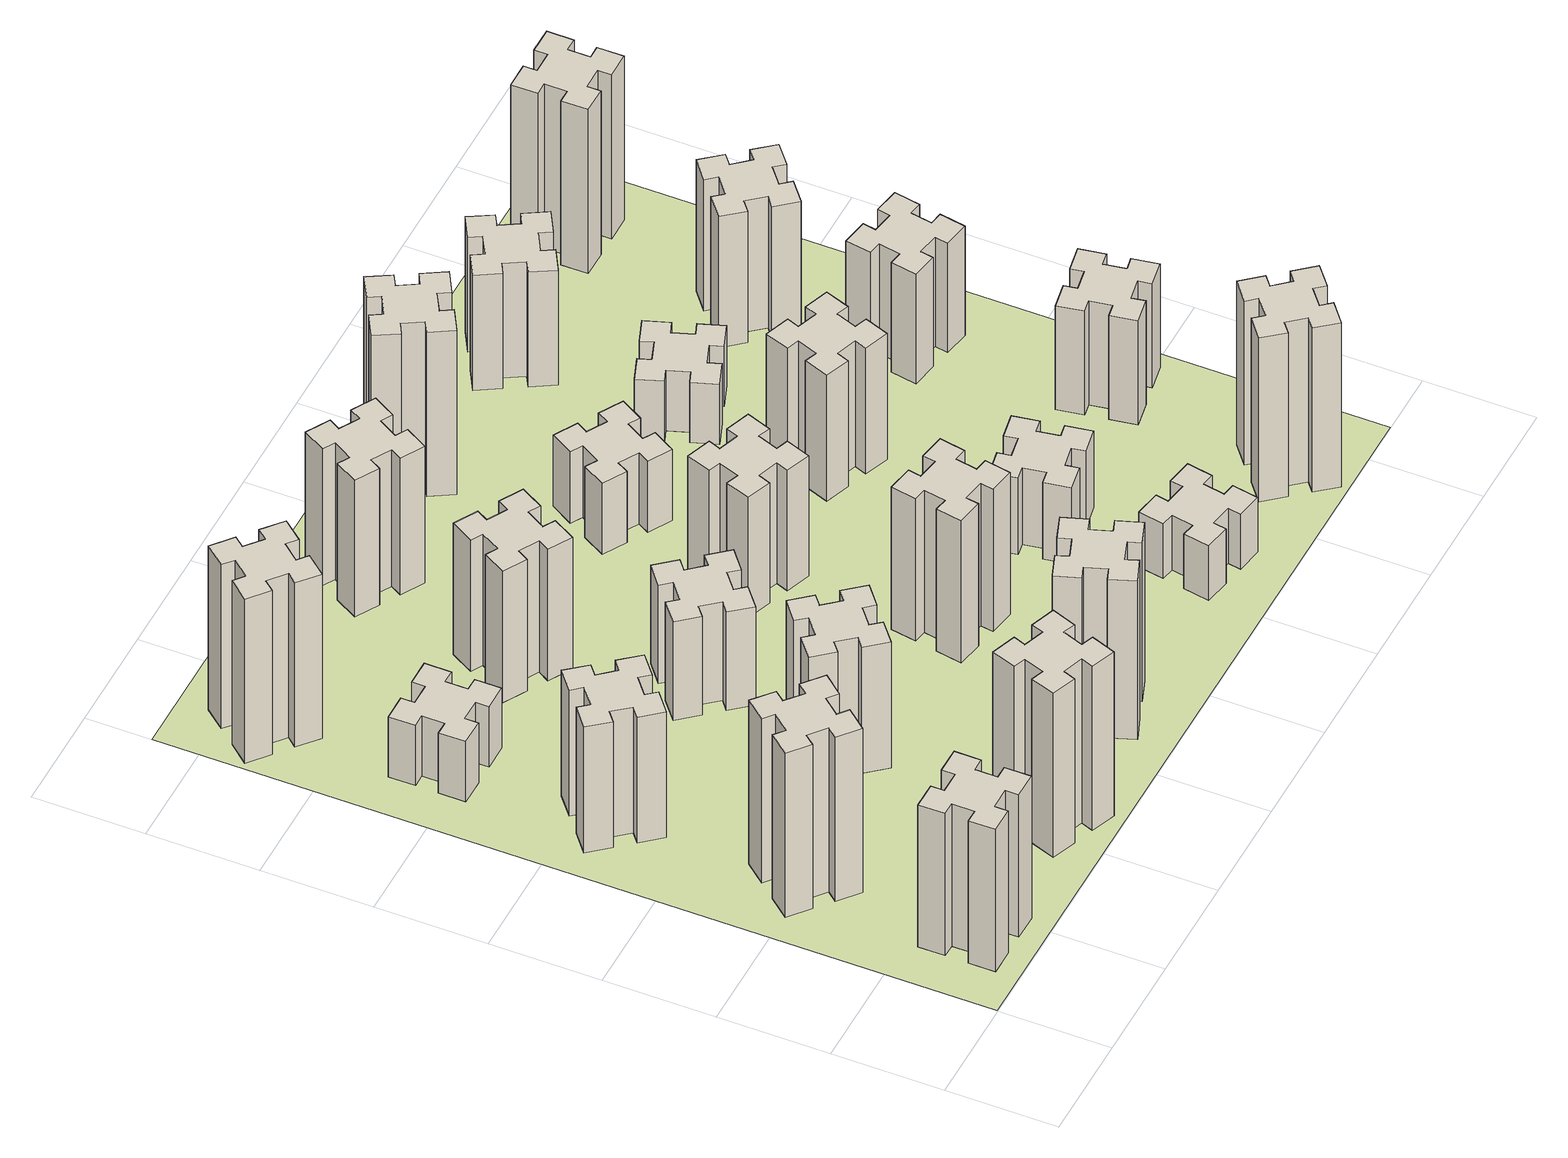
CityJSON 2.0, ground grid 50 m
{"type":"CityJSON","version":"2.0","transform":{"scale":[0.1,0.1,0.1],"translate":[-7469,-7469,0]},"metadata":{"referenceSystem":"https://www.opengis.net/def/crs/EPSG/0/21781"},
"CityObjects":{
"building1":{"type":"Building","attributes":{"class":"1000","function":"1000","usage":"1000","yearOfConstruction":2016,"roofType":"1000","measuredHeight":78,"storeysAboveGround":30,"storeysBelowGround":0},"geometry":[{"type":"Solid","lod":"1","boundaries":[[[[0,1,2,3,4,5,6,7,8,9,10,11,12,13,14,15,16,17,18,19]],[[17,16,20,21]],[[16,15,22,20]],[[15,14,23,22]],[[14,13,24,23]],[[13,12,25,24]],[[12,11,26,25]],[[11,10,27,26]],[[10,9,28,27]],[[9,8,29,28]],[[8,7,30,29]],[[7,6,31,30]],[[6,5,32,31]],[[5,4,33,32]],[[4,3,34,33]],[[3,2,35,34]],[[2,1,36,35]],[[1,0,37,36]],[[0,19,38,37]],[[19,18,39,38]],[[18,17,21,39]],[[24,25,26,27,28,29,30,31,32,33,34,35,36,37,38,39,21,20,22,23]]]]}]},
"building2":{"type":"Building","attributes":{"class":"1000","function":"1000","usage":"1000","yearOfConstruction":2016,"roofType":"1000","measuredHeight":90,"storeysAboveGround":30,"storeysBelowGround":0},"geometry":[{"type":"Solid","lod":"1","boundaries":[[[[40,41,42,43,44,45,46,47,48,49,50,51,52,53,54,55,56,57,58,59]],[[57,56,60,61]],[[56,55,62,60]],[[55,54,63,62]],[[54,53,64,63]],[[53,52,65,64]],[[52,51,66,65]],[[51,50,67,66]],[[50,49,68,67]],[[49,48,69,68]],[[48,47,70,69]],[[47,46,71,70]],[[46,45,72,71]],[[45,44,73,72]],[[44,43,74,73]],[[43,42,75,74]],[[42,41,76,75]],[[41,40,77,76]],[[40,59,78,77]],[[59,58,79,78]],[[58,57,61,79]],[[64,65,66,67,68,69,70,71,72,73,74,75,76,77,78,79,61,60,62,63]]]]}]},
"building3":{"type":"Building","attributes":{"class":"1000","function":"1000","usage":"1000","yearOfConstruction":2016,"roofType":"1000","measuredHeight":69,"storeysAboveGround":30,"storeysBelowGround":0},"geometry":[{"type":"Solid","lod":"1","boundaries":[[[[80,81,82,83,84,85,86,87,88,89,90,91,92,93,94,95,96,97,98,99]],[[97,96,100,101]],[[96,95,102,100]],[[95,94,103,102]],[[94,93,104,103]],[[93,92,105,104]],[[92,91,106,105]],[[91,90,107,106]],[[90,89,108,107]],[[89,88,109,108]],[[88,87,110,109]],[[87,86,111,110]],[[86,85,112,111]],[[85,84,113,112]],[[84,83,114,113]],[[83,82,115,114]],[[82,81,116,115]],[[81,80,117,116]],[[80,99,118,117]],[[99,98,119,118]],[[98,97,101,119]],[[104,105,106,107,108,109,110,111,112,113,114,115,116,117,118,119,101,100,102,103]]]]}]},
"building4":{"type":"Building","attributes":{"class":"1000","function":"1000","usage":"1000","yearOfConstruction":2016,"roofType":"1000","measuredHeight":33,"storeysAboveGround":30,"storeysBelowGround":0},"geometry":[{"type":"Solid","lod":"1","boundaries":[[[[120,121,122,123,124,125,126,127,128,129,130,131,132,133,134,135,136,137,138,139]],[[137,136,140,141]],[[136,135,142,140]],[[135,134,143,142]],[[134,133,144,143]],[[133,132,145,144]],[[132,131,146,145]],[[131,130,147,146]],[[130,129,148,147]],[[129,128,149,148]],[[128,127,150,149]],[[127,126,151,150]],[[126,125,152,151]],[[125,124,153,152]],[[124,123,154,153]],[[123,122,155,154]],[[122,121,156,155]],[[121,120,157,156]],[[120,139,158,157]],[[139,138,159,158]],[[138,137,141,159]],[[144,145,146,147,148,149,150,151,152,153,154,155,156,157,158,159,141,140,142,143]]]]}]},
"building5":{"type":"Building","attributes":{"class":"1000","function":"1000","usage":"1000","yearOfConstruction":2016,"roofType":"1000","measuredHeight":90,"storeysAboveGround":30,"storeysBelowGround":0},"geometry":[{"type":"Solid","lod":"1","boundaries":[[[[160,161,162,163,164,165,166,167,168,169,170,171,172,173,174,175,176,177,178,179]],[[177,176,180,181]],[[176,175,182,180]],[[175,174,183,182]],[[174,173,184,183]],[[173,172,185,184]],[[172,171,186,185]],[[171,170,187,186]],[[170,169,188,187]],[[169,168,189,188]],[[168,167,190,189]],[[167,166,191,190]],[[166,165,192,191]],[[165,164,193,192]],[[164,163,194,193]],[[163,162,195,194]],[[162,161,196,195]],[[161,160,197,196]],[[160,179,198,197]],[[179,178,199,198]],[[178,177,181,199]],[[184,185,186,187,188,189,190,191,192,193,194,195,196,197,198,199,181,180,182,183]]]]}]},
"building6":{"type":"Building","attributes":{"class":"1000","function":"1000","usage":"1000","yearOfConstruction":2016,"roofType":"1000","measuredHeight":90,"storeysAboveGround":30,"storeysBelowGround":0},"geometry":[{"type":"Solid","lod":"1","boundaries":[[[[200,201,202,203,204,205,206,207,208,209,210,211,212,213,214,215,216,217,218,219]],[[217,216,220,221]],[[216,215,222,220]],[[215,214,223,222]],[[214,213,224,223]],[[213,212,225,224]],[[212,211,226,225]],[[211,210,227,226]],[[210,209,228,227]],[[209,208,229,228]],[[208,207,230,229]],[[207,206,231,230]],[[206,205,232,231]],[[205,204,233,232]],[[204,203,234,233]],[[203,202,235,234]],[[202,201,236,235]],[[201,200,237,236]],[[200,219,238,237]],[[219,218,239,238]],[[218,217,221,239]],[[224,225,226,227,228,229,230,231,232,233,234,235,236,237,238,239,221,220,222,223]]]]}]},
"building7":{"type":"Building","attributes":{"class":"1000","function":"1000","usage":"1000","yearOfConstruction":2016,"roofType":"1000","measuredHeight":69,"storeysAboveGround":30,"storeysBelowGround":0},"geometry":[{"type":"Solid","lod":"1","boundaries":[[[[240,241,242,243,244,245,246,247,248,249,250,251,252,253,254,255,256,257,258,259]],[[257,256,260,261]],[[256,255,262,260]],[[255,254,263,262]],[[254,253,264,263]],[[253,252,265,264]],[[252,251,266,265]],[[251,250,267,266]],[[250,249,268,267]],[[249,248,269,268]],[[248,247,270,269]],[[247,246,271,270]],[[246,245,272,271]],[[245,244,273,272]],[[244,243,274,273]],[[243,242,275,274]],[[242,241,276,275]],[[241,240,277,276]],[[240,259,278,277]],[[259,258,279,278]],[[258,257,261,279]],[[264,265,266,267,268,269,270,271,272,273,274,275,276,277,278,279,261,260,262,263]]]]}]},
"building8":{"type":"Building","attributes":{"class":"1000","function":"1000","usage":"1000","yearOfConstruction":2016,"roofType":"1000","measuredHeight":54,"storeysAboveGround":30,"storeysBelowGround":0},"geometry":[{"type":"Solid","lod":"1","boundaries":[[[[280,281,282,283,284,285,286,287,288,289,290,291,292,293,294,295,296,297,298,299]],[[297,296,300,301]],[[296,295,302,300]],[[295,294,303,302]],[[294,293,304,303]],[[293,292,305,304]],[[292,291,306,305]],[[291,290,307,306]],[[290,289,308,307]],[[289,288,309,308]],[[288,287,310,309]],[[287,286,311,310]],[[286,285,312,311]],[[285,284,313,312]],[[284,283,314,313]],[[283,282,315,314]],[[282,281,316,315]],[[281,280,317,316]],[[280,299,318,317]],[[299,298,319,318]],[[298,297,301,319]],[[304,305,306,307,308,309,310,311,312,313,314,315,316,317,318,319,301,300,302,303]]]]}]},
"building9":{"type":"Building","attributes":{"class":"1000","function":"1000","usage":"1000","yearOfConstruction":2016,"roofType":"1000","measuredHeight":72,"storeysAboveGround":30,"storeysBelowGround":0},"geometry":[{"type":"Solid","lod":"1","boundaries":[[[[320,321,322,323,324,325,326,327,328,329,330,331,332,333,334,335,336,337,338,339]],[[337,336,340,341]],[[336,335,342,340]],[[335,334,343,342]],[[334,333,344,343]],[[333,332,345,344]],[[332,331,346,345]],[[331,330,347,346]],[[330,329,348,347]],[[329,328,349,348]],[[328,327,350,349]],[[327,326,351,350]],[[326,325,352,351]],[[325,324,353,352]],[[324,323,354,353]],[[323,322,355,354]],[[322,321,356,355]],[[321,320,357,356]],[[320,339,358,357]],[[339,338,359,358]],[[338,337,341,359]],[[344,345,346,347,348,349,350,351,352,353,354,355,356,357,358,359,341,340,342,343]]]]}]},
"building10":{"type":"Building","attributes":{"class":"1000","function":"1000","usage":"1000","yearOfConstruction":2016,"roofType":"1000","measuredHeight":87,"storeysAboveGround":30,"storeysBelowGround":0},"geometry":[{"type":"Solid","lod":"1","boundaries":[[[[360,361,362,363,364,365,366,367,368,369,370,371,372,373,374,375,376,377,378,379]],[[377,376,380,381]],[[376,375,382,380]],[[375,374,383,382]],[[374,373,384,383]],[[373,372,385,384]],[[372,371,386,385]],[[371,370,387,386]],[[370,369,388,387]],[[369,368,389,388]],[[368,367,390,389]],[[367,366,391,390]],[[366,365,392,391]],[[365,364,393,392]],[[364,363,394,393]],[[363,362,395,394]],[[362,361,396,395]],[[361,360,397,396]],[[360,379,398,397]],[[379,378,399,398]],[[378,377,381,399]],[[384,385,386,387,388,389,390,391,392,393,394,395,396,397,398,399,381,380,382,383]]]]}]},
"building11":{"type":"Building","attributes":{"class":"1000","function":"1000","usage":"1000","yearOfConstruction":2016,"roofType":"1000","measuredHeight":75,"storeysAboveGround":30,"storeysBelowGround":0},"geometry":[{"type":"Solid","lod":"1","boundaries":[[[[400,401,402,403,404,405,406,407,408,409,410,411,412,413,414,415,416,417,418,419]],[[417,416,420,421]],[[416,415,422,420]],[[415,414,423,422]],[[414,413,424,423]],[[413,412,425,424]],[[412,411,426,425]],[[411,410,427,426]],[[410,409,428,427]],[[409,408,429,428]],[[408,407,430,429]],[[407,406,431,430]],[[406,405,432,431]],[[405,404,433,432]],[[404,403,434,433]],[[403,402,435,434]],[[402,401,436,435]],[[401,400,437,436]],[[400,419,438,437]],[[419,418,439,438]],[[418,417,421,439]],[[424,425,426,427,428,429,430,431,432,433,434,435,436,437,438,439,421,420,422,423]]]]}]},
"building12":{"type":"Building","attributes":{"class":"1000","function":"1000","usage":"1000","yearOfConstruction":2016,"roofType":"1000","measuredHeight":78,"storeysAboveGround":30,"storeysBelowGround":0},"geometry":[{"type":"Solid","lod":"1","boundaries":[[[[440,441,442,443,444,445,446,447,448,449,450,451,452,453,454,455,456,457,458,459]],[[457,456,460,461]],[[456,455,462,460]],[[455,454,463,462]],[[454,453,464,463]],[[453,452,465,464]],[[452,451,466,465]],[[451,450,467,466]],[[450,449,468,467]],[[449,448,469,468]],[[448,447,470,469]],[[447,446,471,470]],[[446,445,472,471]],[[445,444,473,472]],[[444,443,474,473]],[[443,442,475,474]],[[442,441,476,475]],[[441,440,477,476]],[[440,459,478,477]],[[459,458,479,478]],[[458,457,461,479]],[[464,465,466,467,468,469,470,471,472,473,474,475,476,477,478,479,461,460,462,463]]]]}]},
"building13":{"type":"Building","attributes":{"class":"1000","function":"1000","usage":"1000","yearOfConstruction":2016,"roofType":"1000","measuredHeight":66,"storeysAboveGround":30,"storeysBelowGround":0},"geometry":[{"type":"Solid","lod":"1","boundaries":[[[[480,481,482,483,484,485,486,487,488,489,490,491,492,493,494,495,496,497,498,499]],[[497,496,500,501]],[[496,495,502,500]],[[495,494,503,502]],[[494,493,504,503]],[[493,492,505,504]],[[492,491,506,505]],[[491,490,507,506]],[[490,489,508,507]],[[489,488,509,508]],[[488,487,510,509]],[[487,486,511,510]],[[486,485,512,511]],[[485,484,513,512]],[[484,483,514,513]],[[483,482,515,514]],[[482,481,516,515]],[[481,480,517,516]],[[480,499,518,517]],[[499,498,519,518]],[[498,497,501,519]],[[504,505,506,507,508,509,510,511,512,513,514,515,516,517,518,519,501,500,502,503]]]]}]},
"building14":{"type":"Building","attributes":{"class":"1000","function":"1000","usage":"1000","yearOfConstruction":2016,"roofType":"1000","measuredHeight":39,"storeysAboveGround":30,"storeysBelowGround":0},"geometry":[{"type":"Solid","lod":"1","boundaries":[[[[520,521,522,523,524,525,526,527,528,529,530,531,532,533,534,535,536,537,538,539]],[[537,536,540,541]],[[536,535,542,540]],[[535,534,543,542]],[[534,533,544,543]],[[533,532,545,544]],[[532,531,546,545]],[[531,530,547,546]],[[530,529,548,547]],[[529,528,549,548]],[[528,527,550,549]],[[527,526,551,550]],[[526,525,552,551]],[[525,524,553,552]],[[524,523,554,553]],[[523,522,555,554]],[[522,521,556,555]],[[521,520,557,556]],[[520,539,558,557]],[[539,538,559,558]],[[538,537,541,559]],[[544,545,546,547,548,549,550,551,552,553,554,555,556,557,558,559,541,540,542,543]]]]}]},
"building15":{"type":"Building","attributes":{"class":"1000","function":"1000","usage":"1000","yearOfConstruction":2016,"roofType":"1000","measuredHeight":30,"storeysAboveGround":30,"storeysBelowGround":0},"geometry":[{"type":"Solid","lod":"1","boundaries":[[[[560,561,562,563,564,565,566,567,568,569,570,571,572,573,574,575,576,577,578,579]],[[577,576,580,581]],[[576,575,582,580]],[[575,574,583,582]],[[574,573,584,583]],[[573,572,585,584]],[[572,571,586,585]],[[571,570,587,586]],[[570,569,588,587]],[[569,568,589,588]],[[568,567,590,589]],[[567,566,591,590]],[[566,565,592,591]],[[565,564,593,592]],[[564,563,594,593]],[[563,562,595,594]],[[562,561,596,595]],[[561,560,597,596]],[[560,579,598,597]],[[579,578,599,598]],[[578,577,581,599]],[[584,585,586,587,588,589,590,591,592,593,594,595,596,597,598,599,581,580,582,583]]]]}]},
"building16":{"type":"Building","attributes":{"class":"1000","function":"1000","usage":"1000","yearOfConstruction":2016,"roofType":"1000","measuredHeight":90,"storeysAboveGround":30,"storeysBelowGround":0},"geometry":[{"type":"Solid","lod":"1","boundaries":[[[[600,601,602,603,604,605,606,607,608,609,610,611,612,613,614,615,616,617,618,619]],[[617,616,620,621]],[[616,615,622,620]],[[615,614,623,622]],[[614,613,624,623]],[[613,612,625,624]],[[612,611,626,625]],[[611,610,627,626]],[[610,609,628,627]],[[609,608,629,628]],[[608,607,630,629]],[[607,606,631,630]],[[606,605,632,631]],[[605,604,633,632]],[[604,603,634,633]],[[603,602,635,634]],[[602,601,636,635]],[[601,600,637,636]],[[600,619,638,637]],[[619,618,639,638]],[[618,617,621,639]],[[624,625,626,627,628,629,630,631,632,633,634,635,636,637,638,639,621,620,622,623]]]]}]},
"building17":{"type":"Building","attributes":{"class":"1000","function":"1000","usage":"1000","yearOfConstruction":2016,"roofType":"1000","measuredHeight":42,"storeysAboveGround":30,"storeysBelowGround":0},"geometry":[{"type":"Solid","lod":"1","boundaries":[[[[640,641,642,643,644,645,646,647,648,649,650,651,652,653,654,655,656,657,658,659]],[[657,656,660,661]],[[656,655,662,660]],[[655,654,663,662]],[[654,653,664,663]],[[653,652,665,664]],[[652,651,666,665]],[[651,650,667,666]],[[650,649,668,667]],[[649,648,669,668]],[[648,647,670,669]],[[647,646,671,670]],[[646,645,672,671]],[[645,644,673,672]],[[644,643,674,673]],[[643,642,675,674]],[[642,641,676,675]],[[641,640,677,676]],[[640,659,678,677]],[[659,658,679,678]],[[658,657,661,679]],[[664,665,666,667,668,669,670,671,672,673,674,675,676,677,678,679,661,660,662,663]]]]}]},
"building18":{"type":"Building","attributes":{"class":"1000","function":"1000","usage":"1000","yearOfConstruction":2016,"roofType":"1000","measuredHeight":69,"storeysAboveGround":30,"storeysBelowGround":0},"geometry":[{"type":"Solid","lod":"1","boundaries":[[[[680,681,682,683,684,685,686,687,688,689,690,691,692,693,694,695,696,697,698,699]],[[697,696,700,701]],[[696,695,702,700]],[[695,694,703,702]],[[694,693,704,703]],[[693,692,705,704]],[[692,691,706,705]],[[691,690,707,706]],[[690,689,708,707]],[[689,688,709,708]],[[688,687,710,709]],[[687,686,711,710]],[[686,685,712,711]],[[685,684,713,712]],[[684,683,714,713]],[[683,682,715,714]],[[682,681,716,715]],[[681,680,717,716]],[[680,699,718,717]],[[699,698,719,718]],[[698,697,701,719]],[[704,705,706,707,708,709,710,711,712,713,714,715,716,717,718,719,701,700,702,703]]]]}]},
"building19":{"type":"Building","attributes":{"class":"1000","function":"1000","usage":"1000","yearOfConstruction":2016,"roofType":"1000","measuredHeight":33,"storeysAboveGround":30,"storeysBelowGround":0},"geometry":[{"type":"Solid","lod":"1","boundaries":[[[[720,721,722,723,724,725,726,727,728,729,730,731,732,733,734,735,736,737,738,739]],[[737,736,740,741]],[[736,735,742,740]],[[735,734,743,742]],[[734,733,744,743]],[[733,732,745,744]],[[732,731,746,745]],[[731,730,747,746]],[[730,729,748,747]],[[729,728,749,748]],[[728,727,750,749]],[[727,726,751,750]],[[726,725,752,751]],[[725,724,753,752]],[[724,723,754,753]],[[723,722,755,754]],[[722,721,756,755]],[[721,720,757,756]],[[720,739,758,757]],[[739,738,759,758]],[[738,737,741,759]],[[744,745,746,747,748,749,750,751,752,753,754,755,756,757,758,759,741,740,742,743]]]]}]},
"building20":{"type":"Building","attributes":{"class":"1000","function":"1000","usage":"1000","yearOfConstruction":2016,"roofType":"1000","measuredHeight":90,"storeysAboveGround":30,"storeysBelowGround":0},"geometry":[{"type":"Solid","lod":"1","boundaries":[[[[760,761,762,763,764,765,766,767,768,769,770,771,772,773,774,775,776,777,778,779]],[[777,776,780,781]],[[776,775,782,780]],[[775,774,783,782]],[[774,773,784,783]],[[773,772,785,784]],[[772,771,786,785]],[[771,770,787,786]],[[770,769,788,787]],[[769,768,789,788]],[[768,767,790,789]],[[767,766,791,790]],[[766,765,792,791]],[[765,764,793,792]],[[764,763,794,793]],[[763,762,795,794]],[[762,761,796,795]],[[761,760,797,796]],[[760,779,798,797]],[[779,778,799,798]],[[778,777,781,799]],[[784,785,786,787,788,789,790,791,792,793,794,795,796,797,798,799,781,780,782,783]]]]}]},
"building21":{"type":"Building","attributes":{"class":"1000","function":"1000","usage":"1000","yearOfConstruction":2016,"roofType":"1000","measuredHeight":63,"storeysAboveGround":30,"storeysBelowGround":0},"geometry":[{"type":"Solid","lod":"1","boundaries":[[[[800,801,802,803,804,805,806,807,808,809,810,811,812,813,814,815,816,817,818,819]],[[817,816,820,821]],[[816,815,822,820]],[[815,814,823,822]],[[814,813,824,823]],[[813,812,825,824]],[[812,811,826,825]],[[811,810,827,826]],[[810,809,828,827]],[[809,808,829,828]],[[808,807,830,829]],[[807,806,831,830]],[[806,805,832,831]],[[805,804,833,832]],[[804,803,834,833]],[[803,802,835,834]],[[802,801,836,835]],[[801,800,837,836]],[[800,819,838,837]],[[819,818,839,838]],[[818,817,821,839]],[[824,825,826,827,828,829,830,831,832,833,834,835,836,837,838,839,821,820,822,823]]]]}]},
"building22":{"type":"Building","attributes":{"class":"1000","function":"1000","usage":"1000","yearOfConstruction":2016,"roofType":"1000","measuredHeight":57,"storeysAboveGround":30,"storeysBelowGround":0},"geometry":[{"type":"Solid","lod":"1","boundaries":[[[[840,841,842,843,844,845,846,847,848,849,850,851,852,853,854,855,856,857,858,859]],[[857,856,860,861]],[[856,855,862,860]],[[855,854,863,862]],[[854,853,864,863]],[[853,852,865,864]],[[852,851,866,865]],[[851,850,867,866]],[[850,849,868,867]],[[849,848,869,868]],[[848,847,870,869]],[[847,846,871,870]],[[846,845,872,871]],[[845,844,873,872]],[[844,843,874,873]],[[843,842,875,874]],[[842,841,876,875]],[[841,840,877,876]],[[840,859,878,877]],[[859,858,879,878]],[[858,857,861,879]],[[864,865,866,867,868,869,870,871,872,873,874,875,876,877,878,879,861,860,862,863]]]]}]},
"building23":{"type":"Building","attributes":{"class":"1000","function":"1000","usage":"1000","yearOfConstruction":2016,"roofType":"1000","measuredHeight":60,"storeysAboveGround":30,"storeysBelowGround":0},"geometry":[{"type":"Solid","lod":"1","boundaries":[[[[880,881,882,883,884,885,886,887,888,889,890,891,892,893,894,895,896,897,898,899]],[[897,896,900,901]],[[896,895,902,900]],[[895,894,903,902]],[[894,893,904,903]],[[893,892,905,904]],[[892,891,906,905]],[[891,890,907,906]],[[890,889,908,907]],[[889,888,909,908]],[[888,887,910,909]],[[887,886,911,910]],[[886,885,912,911]],[[885,884,913,912]],[[884,883,914,913]],[[883,882,915,914]],[[882,881,916,915]],[[881,880,917,916]],[[880,899,918,917]],[[899,898,919,918]],[[898,897,901,919]],[[904,905,906,907,908,909,910,911,912,913,914,915,916,917,918,919,901,900,902,903]]]]}]},
"building24":{"type":"Building","attributes":{"class":"1000","function":"1000","usage":"1000","yearOfConstruction":2016,"roofType":"1000","measuredHeight":72,"storeysAboveGround":30,"storeysBelowGround":0},"geometry":[{"type":"Solid","lod":"1","boundaries":[[[[920,921,922,923,924,925,926,927,928,929,930,931,932,933,934,935,936,937,938,939]],[[937,936,940,941]],[[936,935,942,940]],[[935,934,943,942]],[[934,933,944,943]],[[933,932,945,944]],[[932,931,946,945]],[[931,930,947,946]],[[930,929,948,947]],[[929,928,949,948]],[[928,927,950,949]],[[927,926,951,950]],[[926,925,952,951]],[[925,924,953,952]],[[924,923,954,953]],[[923,922,955,954]],[[922,921,956,955]],[[921,920,957,956]],[[920,939,958,957]],[[939,938,959,958]],[[938,937,941,959]],[[944,945,946,947,948,949,950,951,952,953,954,955,956,957,958,959,941,940,942,943]]]]}]},
"building25":{"type":"Building","attributes":{"class":"1000","function":"1000","usage":"1000","yearOfConstruction":2016,"roofType":"1000","measuredHeight":90,"storeysAboveGround":30,"storeysBelowGround":0},"geometry":[{"type":"Solid","lod":"1","boundaries":[[[[960,961,962,963,964,965,966,967,968,969,970,971,972,973,974,975,976,977,978,979]],[[977,976,980,981]],[[976,975,982,980]],[[975,974,983,982]],[[974,973,984,983]],[[973,972,985,984]],[[972,971,986,985]],[[971,970,987,986]],[[970,969,988,987]],[[969,968,989,988]],[[968,967,990,989]],[[967,966,991,990]],[[966,965,992,991]],[[965,964,993,992]],[[964,963,994,993]],[[963,962,995,994]],[[962,961,996,995]],[[961,960,997,996]],[[960,979,998,997]],[[979,978,999,998]],[[978,977,981,999]],[[984,985,986,987,988,989,990,991,992,993,994,995,996,997,998,999,981,980,982,983]]]]}]},
"landuse1":{"type":"LandUse","attributes":{"name":"plot1","function":"1010"},"geometry":[{"type":"MultiSurface","lod":"1","boundaries":[[[1000,1001,1002,1003]]]}]}
},
"vertices":[
[265,325,0],[265,225,0],[205,225,0],[205,105,0],[325,105,0],[325,165,0],[425,165,0],[425,105,0],[545,105,0],[545,225,0],[485,225,0],[485,325,0],[545,325,0],[545,445,0],[425,445,0],[425,385,0],[325,385,0],[325,445,0],[205,445,0],[205,325,0],[325,385,780],[325,445,780],[425,385,780],[425,445,780],[545,445,780],[545,325,780],[485,325,780],[485,225,780],[545,225,780],[545,105,780],[425,105,780],[425,165,780],[325,165,780],[325,105,780],[205,105,780],[205,225,780],[265,225,780],[265,325,780],[205,325,780],[205,445,780],
[484,1067,0],[408,1132,0],[446,1178,0],[354,1255,0],[277,1163,0],[323,1124,0],[259,1048,0],[213,1086,0],[136,994,0],[228,917,0],[266,963,0],[343,899,0],[304,853,0],[396,776,0],[473,868,0],[427,906,0],[492,983,0],[538,944,0],[615,1036,0],[523,1113,0],[492,983,900],[538,944,900],[427,906,900],[473,868,900],[396,776,900],[304,853,900],[343,899,900],[266,963,900],[228,917,900],[136,994,900],[213,1086,900],[259,1048,900],[323,1124,900],[277,1163,900],[354,1255,900],[446,1178,900],[408,1132,900],[484,1067,900],[523,1113,900],[615,1036,900],
[492,1888,0],[427,1964,0],[473,2003,0],[396,2095,0],[304,2018,0],[343,1972,0],[266,1907,0],[228,1953,0],[136,1876,0],[213,1784,0],[259,1823,0],[323,1746,0],[277,1708,0],[354,1616,0],[446,1693,0],[408,1739,0],[484,1803,0],[523,1757,0],[615,1834,0],[538,1926,0],[484,1803,690],[523,1757,690],[408,1739,690],[446,1693,690],[354,1616,690],[277,1708,690],[323,1746,690],[259,1823,690],[213,1784,690],[136,1876,690],[228,1953,690],[266,1907,690],[343,1972,690],[304,2018,690],[396,2095,690],[473,2003,690],[427,1964,690],[492,1888,690],[538,1926,690],[615,1834,690],
[485,2545,0],[485,2645,0],[545,2645,0],[545,2765,0],[425,2765,0],[425,2705,0],[325,2705,0],[325,2765,0],[205,2765,0],[205,2645,0],[265,2645,0],[265,2545,0],[205,2545,0],[205,2425,0],[325,2425,0],[325,2485,0],[425,2485,0],[425,2425,0],[545,2425,0],[545,2545,0],[425,2485,330],[425,2425,330],[325,2485,330],[325,2425,330],[205,2425,330],[205,2545,330],[265,2545,330],[265,2645,330],[205,2645,330],[205,2765,330],[325,2765,330],[325,2705,330],[425,2705,330],[425,2765,330],[545,2765,330],[545,2645,330],[485,2645,330],[485,2545,330],[545,2545,330],[545,2425,330],
[1029,360,0],[995,266,0],[939,287,0],[897,174,0],[1010,133,0],[1031,189,0],[1125,155,0],[1104,99,0],[1217,57,0],[1258,170,0],[1202,191,0],[1236,285,0],[1292,264,0],[1333,377,0],[1220,418,0],[1200,362,0],[1106,396,0],[1127,452,0],[1014,493,0],[973,380,0],[1106,396,900],[1127,452,900],[1200,362,900],[1220,418,900],[1333,377,900],[1292,264,900],[1236,285,900],[1202,191,900],[1258,170,900],[1217,57,900],[1104,99,900],[1125,155,900],[1031,189,900],[1010,133,900],[897,174,900],[939,287,900],[995,266,900],[1029,360,900],[973,380,900],[1014,493,900],
[384,3387,0],[308,3452,0],[346,3498,0],[254,3575,0],[177,3483,0],[223,3444,0],[159,3368,0],[113,3406,0],[36,3314,0],[128,3237,0],[166,3283,0],[243,3219,0],[204,3173,0],[296,3096,0],[373,3188,0],[327,3226,0],[392,3303,0],[438,3264,0],[515,3356,0],[423,3433,0],[392,3303,900],[438,3264,900],[327,3226,900],[373,3188,900],[296,3096,900],[204,3173,900],[243,3219,900],[166,3283,900],[128,3237,900],[36,3314,900],[113,3406,900],[159,3368,900],[223,3444,900],[177,3483,900],[254,3575,900],[346,3498,900],[308,3452,900],[384,3387,900],[423,3433,900],[515,3356,900],
[1083,1332,0],[1006,1267,0],[968,1313,0],[876,1236,0],[953,1144,0],[999,1183,0],[1063,1106,0],[1017,1068,0],[1094,976,0],[1186,1053,0],[1148,1099,0],[1224,1163,0],[1263,1117,0],[1355,1194,0],[1278,1286,0],[1232,1248,0],[1167,1324,0],[1213,1363,0],[1136,1455,0],[1044,1378,0],[1167,1324,690],[1213,1363,690],[1232,1248,690],[1278,1286,690],[1355,1194,690],[1263,1117,690],[1224,1163,690],[1148,1099,690],[1186,1053,690],[1094,976,690],[1017,1068,690],[1063,1106,690],[999,1183,690],[953,1144,690],[876,1236,690],[968,1313,690],[1006,1267,690],[1083,1332,690],[1044,1378,690],[1136,1455,690],
[1183,1972,0],[1106,1907,0],[1068,1953,0],[976,1876,0],[1053,1784,0],[1099,1823,0],[1163,1746,0],[1117,1708,0],[1194,1616,0],[1286,1693,0],[1248,1739,0],[1324,1803,0],[1363,1757,0],[1455,1834,0],[1378,1926,0],[1332,1888,0],[1267,1964,0],[1313,2003,0],[1236,2095,0],[1144,2018,0],[1267,1964,540],[1313,2003,540],[1332,1888,540],[1378,1926,540],[1455,1834,540],[1363,1757,540],[1324,1803,540],[1248,1739,540],[1286,1693,540],[1194,1616,540],[1117,1708,540],[1163,1746,540],[1099,1823,540],[1053,1784,540],[976,1876,540],[1068,1953,540],[1106,1907,540],[1183,1972,540],[1144,2018,540],[1236,2095,540],
[1114,2666,0],[1027,2716,0],[1057,2768,0],[953,2828,0],[893,2724,0],[945,2694,0],[895,2607,0],[843,2637,0],[783,2533,0],[887,2473,0],[917,2525,0],[1004,2475,0],[974,2423,0],[1078,2363,0],[1138,2467,0],[1086,2497,0],[1136,2584,0],[1188,2554,0],[1248,2658,0],[1144,2718,0],[1136,2584,720],[1188,2554,720],[1086,2497,720],[1138,2467,720],[1078,2363,720],[974,2423,720],[1004,2475,720],[917,2525,720],[887,2473,720],[783,2533,720],[843,2637,720],[895,2607,720],[945,2694,720],[893,2724,720],[953,2828,720],[1057,2768,720],[1027,2716,720],[1114,2666,720],[1144,2718,720],[1248,2658,720],
[1635,385,0],[1669,291,0],[1613,270,0],[1654,157,0],[1767,199,0],[1746,255,0],[1840,289,0],[1860,233,0],[1973,274,0],[1932,387,0],[1876,366,0],[1842,460,0],[1898,480,0],[1857,593,0],[1744,552,0],[1765,496,0],[1671,462,0],[1650,518,0],[1537,477,0],[1579,364,0],[1671,462,870],[1650,518,870],[1765,496,870],[1744,552,870],[1857,593,870],[1898,480,870],[1842,460,870],[1876,366,870],[1932,387,870],[1973,274,870],[1860,233,870],[1840,289,870],[1746,255,870],[1767,199,870],[1654,157,870],[1613,270,870],[1669,291,870],[1635,385,870],[1579,364,870],[1537,477,870],
[1314,3406,0],[1227,3456,0],[1257,3508,0],[1153,3568,0],[1093,3464,0],[1145,3434,0],[1095,3347,0],[1043,3377,0],[983,3273,0],[1087,3213,0],[1117,3265,0],[1204,3215,0],[1174,3163,0],[1278,3103,0],[1338,3207,0],[1286,3237,0],[1336,3324,0],[1388,3294,0],[1448,3398,0],[1344,3458,0],[1336,3324,750],[1388,3294,750],[1286,3237,750],[1338,3207,750],[1278,3103,750],[1174,3163,750],[1204,3215,750],[1117,3265,750],[1087,3213,750],[983,3273,750],[1043,3377,750],[1095,3347,750],[1145,3434,750],[1093,3464,750],[1153,3568,750],[1257,3508,750],[1227,3456,750],[1314,3406,750],[1344,3458,750],[1448,3398,750],
[2055,1047,0],[2072,1145,0],[2131,1135,0],[2152,1253,0],[2034,1274,0],[2024,1215,0],[1925,1232,0],[1936,1291,0],[1817,1312,0],[1797,1194,0],[1856,1184,0],[1838,1085,0],[1779,1096,0],[1758,977,0],[1877,957,0],[1887,1016,0],[1985,998,0],[1975,939,0],[2093,918,0],[2114,1037,0],[1985,998,780],[1975,939,780],[1887,1016,780],[1877,957,780],[1758,977,780],[1779,1096,780],[1838,1085,780],[1856,1184,780],[1797,1194,780],[1817,1312,780],[1936,1291,780],[1925,1232,780],[2024,1215,780],[2034,1274,780],[2152,1253,780],[2131,1135,780],[2072,1145,780],[2055,1047,780],[2114,1037,780],[2093,918,780],
[1940,2042,0],[1846,2076,0],[1867,2132,0],[1754,2173,0],[1713,2060,0],[1769,2040,0],[1735,1946,0],[1679,1967,0],[1637,1854,0],[1750,1813,0],[1771,1869,0],[1865,1835,0],[1844,1779,0],[1957,1737,0],[1998,1850,0],[1942,1871,0],[1976,1965,0],[2032,1944,0],[2073,2057,0],[1960,2098,0],[1976,1965,660],[2032,1944,660],[1942,1871,660],[1998,1850,660],[1957,1737,660],[1844,1779,660],[1865,1835,660],[1771,1869,660],[1750,1813,660],[1637,1854,660],[1679,1967,660],[1735,1946,660],[1769,2040,660],[1713,2060,660],[1754,2173,660],[1867,2132,660],[1846,2076,660],[1940,2042,660],[1960,2098,660],[2073,2057,660],
[2026,2497,0],[2076,2584,0],[2128,2554,0],[2188,2658,0],[2084,2718,0],[2054,2666,0],[1967,2716,0],[1997,2768,0],[1893,2828,0],[1833,2724,0],[1885,2694,0],[1835,2607,0],[1783,2637,0],[1723,2533,0],[1827,2473,0],[1857,2525,0],[1944,2475,0],[1914,2423,0],[2018,2363,0],[2078,2467,0],[1944,2475,390],[1914,2423,390],[1857,2525,390],[1827,2473,390],[1723,2533,390],[1783,2637,390],[1835,2607,390],[1885,2694,390],[1833,2724,390],[1893,2828,390],[1997,2768,390],[1967,2716,390],[2054,2666,390],[2084,2718,390],[2188,2658,390],[2128,2554,390],[2076,2584,390],[2026,2497,390],[2078,2467,390],[2018,2363,390],
[2596,444,0],[2578,345,0],[2519,356,0],[2498,237,0],[2617,217,0],[2627,276,0],[2725,258,0],[2715,199,0],[2833,178,0],[2854,297,0],[2795,307,0],[2812,405,0],[2871,395,0],[2892,513,0],[2774,534,0],[2764,475,0],[2665,492,0],[2676,551,0],[2557,572,0],[2537,454,0],[2665,492,300],[2676,551,300],[2764,475,300],[2774,534,300],[2892,513,300],[2871,395,300],[2812,405,300],[2795,307,300],[2854,297,300],[2833,178,300],[2715,199,300],[2725,258,300],[2627,276,300],[2617,217,300],[2498,237,300],[2519,356,300],[2578,345,300],[2596,444,300],[2537,454,300],[2557,572,300],
[1844,3556,0],[1757,3506,0],[1727,3558,0],[1623,3498,0],[1683,3394,0],[1735,3424,0],[1785,3337,0],[1733,3307,0],[1793,3203,0],[1897,3263,0],[1867,3315,0],[1954,3365,0],[1984,3313,0],[2088,3373,0],[2028,3477,0],[1976,3447,0],[1926,3534,0],[1978,3564,0],[1918,3668,0],[1814,3608,0],[1926,3534,900],[1978,3564,900],[1976,3447,900],[2028,3477,900],[2088,3373,900],[1984,3313,900],[1954,3365,900],[1867,3315,900],[1897,3263,900],[1793,3203,900],[1733,3307,900],[1785,3337,900],[1735,3424,900],[1683,3394,900],[1623,3498,900],[1727,3558,900],[1757,3506,900],[1844,3556,900],[1814,3608,900],[1918,3668,900],
[2625,1132,0],[2527,1115,0],[2517,1174,0],[2398,1153,0],[2419,1035,0],[2478,1045,0],[2496,947,0],[2437,937,0],[2457,818,0],[2576,839,0],[2565,898,0],[2664,916,0],[2674,857,0],[2792,877,0],[2771,996,0],[2712,985,0],[2695,1084,0],[2754,1094,0],[2733,1212,0],[2615,1191,0],[2695,1084,420],[2754,1094,420],[2712,985,420],[2771,996,420],[2792,877,420],[2674,857,420],[2664,916,420],[2565,898,420],[2576,839,420],[2457,818,420],[2437,937,420],[2496,947,420],[2478,1045,420],[2419,1035,420],[2398,1153,420],[2517,1174,420],[2527,1115,420],[2625,1132,420],[2615,1191,420],[2733,1212,420],
[2682,1871,0],[2716,1965,0],[2772,1944,0],[2813,2057,0],[2700,2098,0],[2680,2042,0],[2586,2076,0],[2607,2132,0],[2494,2173,0],[2453,2060,0],[2509,2040,0],[2475,1946,0],[2419,1967,0],[2377,1854,0],[2490,1813,0],[2511,1869,0],[2605,1835,0],[2584,1779,0],[2697,1737,0],[2738,1850,0],[2605,1835,690],[2584,1779,690],[2511,1869,690],[2490,1813,690],[2377,1854,690],[2419,1967,690],[2475,1946,690],[2509,2040,690],[2453,2060,690],[2494,2173,690],[2607,2132,690],[2586,2076,690],[2680,2042,690],[2700,2098,690],[2813,2057,690],[2772,1944,690],[2716,1965,690],[2682,1871,690],[2738,1850,690],[2697,1737,690],
[2586,2475,0],[2680,2509,0],[2700,2453,0],[2813,2494,0],[2772,2607,0],[2716,2586,0],[2682,2680,0],[2738,2700,0],[2697,2813,0],[2584,2772,0],[2605,2716,0],[2511,2682,0],[2490,2738,0],[2377,2697,0],[2419,2584,0],[2475,2605,0],[2509,2511,0],[2453,2490,0],[2494,2377,0],[2607,2419,0],[2509,2511,330],[2453,2490,330],[2475,2605,330],[2419,2584,330],[2377,2697,330],[2490,2738,330],[2511,2682,330],[2605,2716,330],[2584,2772,330],[2697,2813,330],[2738,2700,330],[2682,2680,330],[2716,2586,330],[2772,2607,330],[2813,2494,330],[2700,2453,330],[2680,2509,330],[2586,2475,330],[2607,2419,330],[2494,2377,330],
[3368,159,0],[3444,223,0],[3483,177,0],[3575,254,0],[3498,346,0],[3452,308,0],[3387,384,0],[3433,423,0],[3356,515,0],[3264,438,0],[3303,392,0],[3226,327,0],[3188,373,0],[3096,296,0],[3173,204,0],[3219,243,0],[3283,166,0],[3237,128,0],[3314,36,0],[3406,113,0],[3283,166,900],[3237,128,900],[3219,243,900],[3173,204,900],[3096,296,900],[3188,373,900],[3226,327,900],[3303,392,900],[3264,438,900],[3356,515,900],[3433,423,900],[3387,384,900],[3452,308,900],[3498,346,900],[3575,254,900],[3483,177,900],[3444,223,900],[3368,159,900],[3406,113,900],[3314,36,900],
[2716,3347,0],[2666,3434,0],[2718,3464,0],[2658,3568,0],[2554,3508,0],[2584,3456,0],[2497,3406,0],[2467,3458,0],[2363,3398,0],[2423,3294,0],[2475,3324,0],[2525,3237,0],[2473,3207,0],[2533,3103,0],[2637,3163,0],[2607,3215,0],[2694,3265,0],[2724,3213,0],[2828,3273,0],[2768,3377,0],[2694,3265,630],[2724,3213,630],[2607,3215,630],[2637,3163,630],[2533,3103,630],[2473,3207,630],[2525,3237,630],[2475,3324,630],[2423,3294,630],[2363,3398,630],[2467,3458,630],[2497,3406,630],[2584,3456,630],[2554,3508,630],[2658,3568,630],[2718,3464,630],[2666,3434,630],[2716,3347,630],[2768,3377,630],[2828,3273,630],
[3465,1232,0],[3367,1215,0],[3357,1274,0],[3238,1253,0],[3259,1135,0],[3318,1145,0],[3336,1047,0],[3277,1037,0],[3297,918,0],[3416,939,0],[3405,998,0],[3504,1016,0],[3514,957,0],[3632,977,0],[3611,1096,0],[3552,1085,0],[3535,1184,0],[3594,1194,0],[3573,1312,0],[3455,1291,0],[3535,1184,570],[3594,1194,570],[3552,1085,570],[3611,1096,570],[3632,977,570],[3514,957,570],[3504,1016,570],[3405,998,570],[3416,939,570],[3297,918,570],[3277,1037,570],[3336,1047,570],[3318,1145,570],[3259,1135,570],[3238,1253,570],[3357,1274,570],[3367,1215,570],[3465,1232,570],[3455,1291,570],[3573,1312,570],
[3267,1856,0],[3365,1838,0],[3355,1779,0],[3473,1758,0],[3494,1877,0],[3435,1887,0],[3452,1985,0],[3511,1975,0],[3532,2093,0],[3414,2114,0],[3404,2055,0],[3305,2072,0],[3316,2131,0],[3197,2152,0],[3177,2034,0],[3236,2024,0],[3218,1925,0],[3159,1936,0],[3138,1817,0],[3257,1797,0],[3218,1925,600],[3159,1936,600],[3236,2024,600],[3177,2034,600],[3197,2152,600],[3316,2131,600],[3305,2072,600],[3404,2055,600],[3414,2114,600],[3532,2093,600],[3511,1975,600],[3452,1985,600],[3435,1887,600],[3494,1877,600],[3473,1758,600],[3355,1779,600],[3365,1838,600],[3267,1856,600],[3257,1797,600],[3138,1817,600],
[3119,2563,0],[3183,2486,0],[3137,2448,0],[3214,2356,0],[3306,2433,0],[3268,2479,0],[3344,2543,0],[3383,2497,0],[3475,2574,0],[3398,2666,0],[3352,2628,0],[3287,2704,0],[3333,2743,0],[3256,2835,0],[3164,2758,0],[3203,2712,0],[3126,2647,0],[3088,2693,0],[2996,2616,0],[3073,2524,0],[3126,2647,720],[3088,2693,720],[3203,2712,720],[3164,2758,720],[3256,2835,720],[3333,2743,720],[3287,2704,720],[3352,2628,720],[3398,2666,720],[3475,2574,720],[3383,2497,720],[3344,2543,720],[3268,2479,720],[3306,2433,720],[3214,2356,720],[3137,2448,720],[3183,2486,720],[3119,2563,720],[3073,2524,720],[2996,2616,720],
[3285,3325,0],[3385,3325,0],[3385,3265,0],[3505,3265,0],[3505,3385,0],[3445,3385,0],[3445,3485,0],[3505,3485,0],[3505,3605,0],[3385,3605,0],[3385,3545,0],[3285,3545,0],[3285,3605,0],[3165,3605,0],[3165,3485,0],[3225,3485,0],[3225,3385,0],[3165,3385,0],[3165,3265,0],[3285,3265,0],[3225,3385,900],[3165,3385,900],[3225,3485,900],[3165,3485,900],[3165,3605,900],[3285,3605,900],[3285,3545,900],[3385,3545,900],[3385,3605,900],[3505,3605,900],[3505,3485,900],[3445,3485,900],[3445,3385,900],[3505,3385,900],[3505,3265,900],[3385,3265,900],[3385,3325,900],[3285,3325,900],[3285,3265,900],[3165,3265,900],
[5,3705,0],[3705,3705,0],[3705,5,0],[5,5,0]
]}
